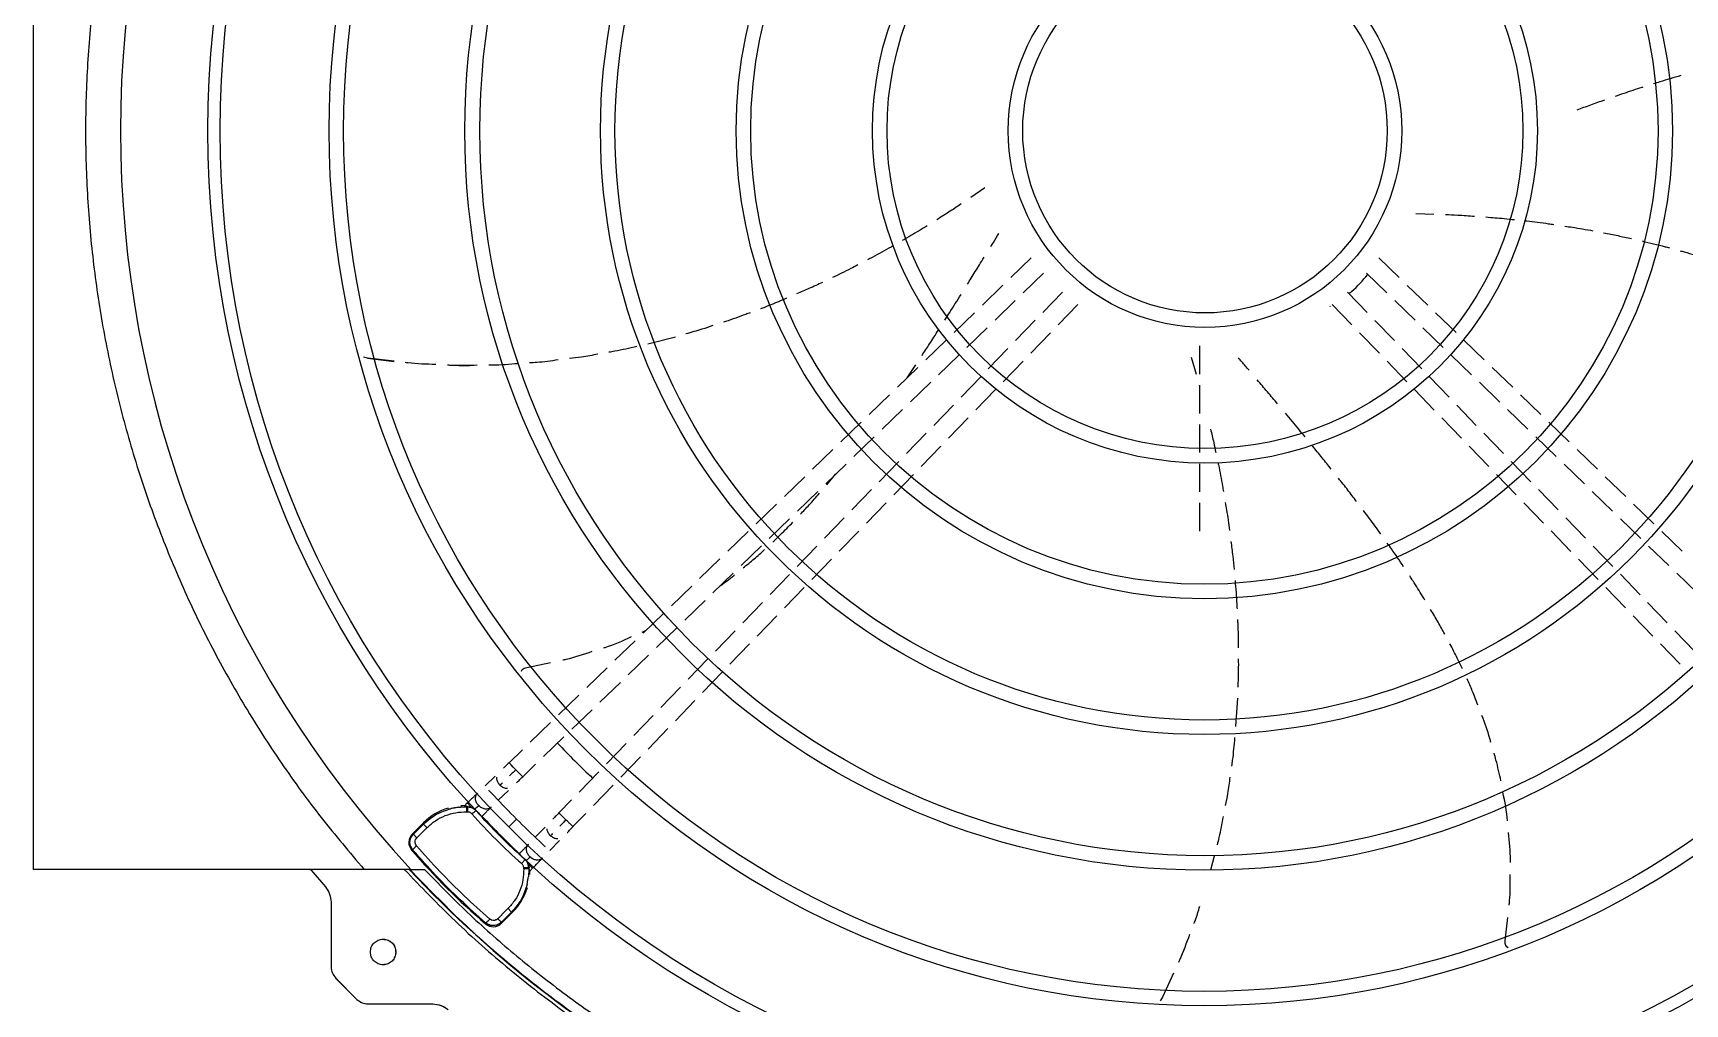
# Model space of a CAD drawing. Extents: x -24 to 296, y -58 to 147.
# Drawn here: x 75.23 to 91.8, y 28.32 to 38.06 of the extents above; entities that cross this region are included whole.
import ezdxf

# ---------------------------------------------------------------- set-up
doc = ezdxf.new("R2010")
doc.units = 0
doc.header["$MEASUREMENT"] = 0
doc.layers.get('0').update_dxf_attribs({"linetype": 'CONTINUOUS'})

msp = doc.modelspace()

# ---------------------------------------------------------------- linework, layer by layer
at = {"color": 7, "linetype": 'Continuous', "lineweight": 25}
for p, q in [((75.23023, 44.49608), (75.23023, 29.67323)), ((75.23192, 44.49608), (75.23192, 29.67323)), ((84.7809, 36.51174), (84.63929, 36.41423)), ((89.10369, 36.25295), (89.10389, 36.25295)), ((89.10389, 36.25295), (89.28479, 36.24817)), ((84.92023, 36.05404), (84.92081, 36.05404)), ((85.24568, 35.80955), (85.04027, 35.61093)), ((88.93779, 35.61052), (88.73227, 35.80923)), ((85.16561, 35.4583), (85.36912, 35.65508)), ((88.60877, 35.65483), (88.81263, 35.45772)), ((84.95999, 35.53331), (84.75515, 35.33525)), ((89.22311, 35.33464), (89.01811, 35.53286)), ((84.88201, 35.18409), (85.08551, 35.38086)), ((85.55972, 35.46544), (85.36213, 35.26109)), ((85.51495, 35.13594), (85.71359, 35.34139)), ((88.24816, 35.31819), (88.24326, 35.3254)), ((88.26425, 35.34117), (88.46282, 35.1358)), ((88.61547, 35.26112), (88.41819, 35.46516)), ((88.8926, 35.38039), (89.09628, 35.18345)), ((84.67503, 35.25778), (84.47101, 35.06052)), ((85.28581, 35.18216), (85.08856, 34.97816)), ((88.88926, 34.97796), (88.6921, 35.18187)), ((89.50727, 35.05988), (89.30236, 35.25801)), ((81.67486, 35.01458), (81.39762, 34.94356)), ((84.39074, 34.9829), (84.18688, 34.78578)), ((84.59919, 34.91063), (84.80227, 35.10699)), ((85.23963, 34.8512), (85.43783, 35.05619)), ((88.54011, 35.05587), (88.73822, 34.85097)), ((89.17493, 35.1074), (89.37902, 34.91007)), ((89.791, 34.78554), (89.58718, 34.98262)), ((78.58738, 34.80228), (78.54722, 34.81166)), ((78.58674, 34.80228), (78.54726, 34.81152)), ((84.3159, 34.63672), (84.51934, 34.83342)), ((85.01197, 34.89895), (84.81411, 34.69431)), ((86.84838, 34.81192), (86.89903, 34.64199)), ((86.9338, 34.92531), (86.9338, 34.64096)), ((89.16326, 34.69458), (88.96655, 34.89803)), ((89.45857, 34.83315), (89.6619, 34.63655)), ((78.58674, 34.80228), (78.85284, 34.76965)), ((78.58738, 34.80228), (78.58674, 34.80228)), ((78.85244, 34.771), (78.58738, 34.80228)), ((79.50185, 34.73028), (79.61171, 34.72788)), ((79.6117, 34.72734), (79.61238, 34.72734)), ((84.10694, 34.70849), (83.90305, 34.51135)), ((83.99952, 34.60463), (84.08642, 34.73441)), ((84.96401, 34.56615), (85.16263, 34.77157)), ((88.81597, 34.77056), (89.01342, 34.56636)), ((90.07574, 34.51023), (89.87056, 34.70862)), ((84.03297, 34.36314), (84.23653, 34.55998)), ((84.73812, 34.61573), (84.5407, 34.41154)), ((84.6898, 34.28255), (84.88766, 34.48719)), ((86.93024, 34.53163), (86.9338, 34.51886)), ((86.9338, 34.53151), (86.9338, 34.24742)), ((89.09024, 34.48691), (89.28833, 34.28204)), ((89.4375, 34.41095), (89.23979, 34.61543)), ((89.74112, 34.55995), (89.94542, 34.36241)), ((83.82341, 34.43435), (83.61831, 34.23603)), ((84.46413, 34.33236), (84.26646, 34.12791)), ((89.71077, 34.12833), (89.51448, 34.33134)), ((90.3589, 34.23643), (90.15435, 34.43422)), ((83.53992, 34.16023), (83.33564, 33.96271)), ((83.74929, 34.08885), (83.95367, 34.28647)), ((84.41506, 33.99841), (84.61263, 34.20275)), ((89.36559, 34.20213), (89.56281, 33.99817)), ((90.02439, 34.28605), (90.22886, 34.08835)), ((90.64227, 33.96245), (90.4381, 34.15985)), ((83.46676, 33.81567), (83.67053, 34.0127)), ((84.18984, 34.04867), (83.99344, 33.84555)), ((86.9338, 34.13791), (86.9338, 33.85439)), ((89.98435, 33.84538), (89.78762, 34.04885)), ((90.30775, 34.01207), (90.51157, 33.81499)), ((83.25622, 33.88592), (83.0522, 33.68865)), ((84.14071, 33.71467), (84.33787, 33.91858)), ((89.63932, 33.91904), (89.83676, 33.71483)), ((90.92577, 33.68832), (90.72168, 33.88566)), ((83.18335, 33.54165), (83.38689, 33.73845)), ((83.91641, 33.76588), (83.71908, 33.5618)), ((86.9338, 33.74371), (86.9338, 33.46005)), ((90.25819, 33.56218), (90.06111, 33.766)), ((90.59091, 33.73828), (90.79468, 33.54125)), ((82.97208, 33.61118), (82.76872, 33.41455)), ((83.19349, 33.53105), (83.28568, 33.64058)), ((83.64316, 33.48328), (83.44597, 33.27934)), ((83.86673, 33.43131), (84.06425, 33.6356)), ((89.91351, 33.63546), (90.11095, 33.43126)), ((90.53189, 33.27911), (90.33479, 33.48295)), ((91.20934, 33.41414), (91.00512, 33.6116)), ((82.68896, 33.33743), (82.48462, 33.13986)), ((82.90008, 33.26775), (83.10385, 33.46478)), ((83.5928, 33.14801), (83.79013, 33.35209)), ((86.9338, 33.34961), (86.9338, 33.06577)), ((90.18773, 33.35185), (90.38511, 33.14771)), ((90.87385, 33.4647), (91.07816, 33.26716)), ((91.49264, 33.14022), (91.28861, 33.33749)), ((82.61746, 32.99448), (82.82133, 33.1916)), ((83.36933, 33.20008), (83.17235, 32.99636)), ((90.8055, 32.99613), (90.60858, 33.19979)), ((91.1567, 33.19122), (91.36056, 32.9941)), ((82.40545, 33.0633), (82.20177, 32.86637)), ((83.31865, 32.86448), (83.5153, 33.06786)), ((90.46184, 33.06835), (90.65938, 32.86406)), ((91.77646, 32.86578), (91.57199, 33.06349)), ((82.33444, 32.72082), (82.53825, 32.91789)), ((83.09473, 32.91608), (82.89795, 32.71257)), ((91.07952, 32.71273), (90.88255, 32.91645)), ((91.43982, 32.91747), (91.64348, 32.72054)), ((82.12221, 32.78944), (81.91779, 32.59179)), ((83.04431, 32.58075), (83.24173, 32.78493)), ((90.7359, 32.78491), (90.93319, 32.58088)), ((81.83886, 32.51547), (81.63532, 32.31866)), ((82.05115, 32.44691), (82.25458, 32.6436)), ((82.8211, 32.63309), (82.62438, 32.42963)), ((82.77071, 32.29778), (82.96774, 32.50155)), ((91.0099, 32.50154), (91.20733, 32.29735)), ((91.35397, 32.42889), (91.15617, 32.63346)), ((91.72308, 32.64358), (91.92711, 32.4463)), ((81.76814, 32.17326), (81.97214, 32.37051)), ((82.54825, 32.3509), (82.35091, 32.1468)), ((91.62665, 32.14688), (91.42983, 32.35043)), ((81.55607, 32.24203), (81.35179, 32.04451)), ((82.49619, 32.01386), (82.69306, 32.21747)), ((91.28468, 32.21736), (91.48131, 32.014)), ((81.34326, 32.05383), (81.38229, 32.074)), ((81.48469, 31.89919), (81.68844, 32.0962)), ((82.27373, 32.06698), (82.07734, 31.86387)), ((91.90082, 31.86332), (91.70324, 32.06766)), ((81.27218, 31.96754), (81.06881, 31.7709)), ((81.20198, 31.62584), (81.40573, 31.82284)), ((82.22285, 31.73117), (82.42001, 31.93508)), ((91.55817, 31.9345), (91.75502, 31.73092)), ((80.18292, 31.7001), (80.18345, 31.7001)), ((80.18345, 31.7001), (80.4231, 31.74978)), ((80.98947, 31.69418), (80.78556, 31.49702)), ((82.00095, 31.78487), (81.80381, 31.58098)), ((80.91828, 31.35153), (81.12278, 31.54926)), ((81.72698, 31.50152), (81.53, 31.29779)), ((81.94802, 31.44693), (82.14591, 31.65159)), ((80.7061, 31.42019), (80.50161, 31.22247)), ((81.67506, 31.16462), (81.87173, 31.36803)), ((87.31446, 31.39058), (87.29632, 31.10514)), ((80.63601, 31.0786), (80.83935, 31.27521)), ((81.4533, 31.21847), (81.25654, 31.01497)), ((80.42317, 31.14662), (80.21835, 30.94858)), ((80.35307, 30.80502), (80.5563, 31.00152)), ((81.40038, 30.88054), (81.59841, 31.08535)), ((80.13992, 30.87275), (80.00631, 30.74356)), ((81.17981, 30.93562), (80.98233, 30.73138)), ((80.14315, 30.60204), (80.27293, 30.72753)), ((81.12721, 30.59802), (81.32376, 30.8013)), ((79.86685, 30.60902), (79.7655, 30.51143)), ((80.90617, 30.65261), (80.70826, 30.44793)), ((80.85359, 30.31504), (81.05047, 30.51865)), ((79.58679, 30.33909), (79.55501, 30.30837)), ((79.89835, 30.36608), (80.00078, 30.46471)), ((80.63255, 30.36962), (80.50622, 30.23897)), ((79.503, 30.29695), (79.58328, 30.29984)), ((79.58169, 30.24965), (79.59113, 30.24934)), ((79.58328, 30.29984), (79.58333, 30.30568)), ((79.59257, 30.29954), (79.58328, 30.29984)), ((79.58333, 30.30568), (79.59258, 30.30499)), ((79.59258, 30.30499), (79.59257, 30.29954)), ((79.59257, 30.29954), (79.6377, 30.28896)), ((79.59258, 30.30499), (79.62694, 30.29768)), ((79.67681, 30.26418), (79.66389, 30.27652)), ((79.67679, 30.26011), (79.67681, 30.26418)), ((80.64769, 30.10209), (80.77601, 30.2348)), ((79.03506, 30.02744), (79.14665, 30.13903)), ((79.04669, 30.02701), (79.03506, 30.02744)), ((79.14695, 30.12719), (79.04669, 30.02701)), ((79.08123, 29.99015), (79.16293, 30.07176)), ((79.14665, 30.13903), (79.14694, 30.12719)), ((79.16293, 30.07176), (79.18301, 30.09185)), ((80.36872, 30.0971), (80.26949, 29.99492)), ((79.02894, 29.86711), (79.04093, 29.86658)), ((80.41485, 29.86204), (80.51394, 29.96408)), ((75.23192, 29.67323), (75.23023, 29.67323)), ((78.55152, 29.67323), (75.23192, 29.67323)), ((79.02221, 29.67323), (78.55152, 29.67323)), ((79.02221, 29.67323), (79.15686, 29.67323)), ((80.15311, 29.67821), (80.15282, 29.68765)), ((80.16735, 29.77363), (80.16347, 29.77344)), ((80.1797, 29.76071), (80.16735, 29.77363)), ((80.19232, 29.73433), (80.20289, 29.68921)), ((80.20319, 29.67994), (80.20031, 29.59964)), ((80.20084, 29.72378), (80.20811, 29.68947)), ((80.20811, 29.68947), (80.20289, 29.68921)), ((80.20289, 29.68921), (80.20319, 29.67994)), ((80.20878, 29.68023), (80.20319, 29.67994)), ((80.20878, 29.68023), (80.20811, 29.68947)), ((80.21137, 29.65209), (80.24201, 29.68378)), ((87.08072, 29.80652), (87.04402, 29.66424)), ((78.02051, 29.6661), (78.16309, 29.49715)), ((78.02129, 29.6661), (78.02051, 29.6661)), ((78.02129, 29.6661), (78.16387, 29.49715)), ((78.16309, 29.49715), (78.16387, 29.49715)), ((78.22024, 29.34311), (78.22024, 28.6935)), ((78.22024, 29.34311), (78.22102, 29.34311)), ((78.22102, 29.34311), (78.22102, 28.6935)), ((79.97524, 29.25944), (79.89363, 29.17775)), ((80.04186, 29.24381), (79.93027, 29.13222)), ((80.03054, 29.24359), (79.93037, 29.14334)), ((79.99533, 29.27953), (79.97524, 29.25944)), ((80.04186, 29.24381), (80.03054, 29.24359)), ((90.00056, 28.95708), (90.02623, 29.18943)), ((79.76994, 29.1261), (79.76994, 29.13757)), ((79.93027, 29.13222), (79.93037, 29.14334)), ((90.00003, 28.95708), (90.00056, 28.95708)), ((78.22102, 28.6935), (78.22024, 28.6935)), ((78.26713, 28.58216), (78.26635, 28.58216)), ((78.26635, 28.58216), (78.4797, 28.36882)), ((78.26713, 28.58216), (78.48048, 28.36882)), ((86.67228, 28.63055), (86.56187, 28.39107)), ((78.48048, 28.36882), (78.4797, 28.36882)), ((86.56187, 28.39107), (86.53904, 28.35336)), ((78.59181, 28.3227), (79.24143, 28.3227))]:
    msp.add_line(p, q, dxfattribs=at)
at = {"color": 8, "linetype": 'Continuous', "lineweight": 25}
for p, q in [((79.04093, 29.86658), (79.02306, 29.89813)), ((79.80042, 29.12013), (79.76994, 29.13757))]:
    msp.add_line(p, q, dxfattribs=at)
at = {"color": 8, "linetype": 'Continuous', "lineweight": 25, "flags": 128}
for points in [[(80.07495, 30.6728), (80.04875, 30.69988), (80.02651, 30.72283), (80.0116, 30.73817), (80.00631, 30.74356), (80.00631, 30.74356)], [(80.14315, 30.60204), (80.14315, 30.60204), (80.13802, 30.60743), (80.12326, 30.62277), (80.10111, 30.64572), (80.07495, 30.6728)]]:
    msp.add_lwpolyline(points, dxfattribs=at)
for centre, radius in [((86.98215, 37.08527), 9.99706), ((86.98215, 37.08465), 9.87436), ((86.98215, 37.08527), 8.78089), ((86.98215, 37.08465), 8.63615), ((86.98215, 37.08465), 7.41998), ((86.98834, 37.08475), 7.27453), ((86.98215, 37.08465), 6.05846), ((86.98215, 37.08465), 5.9131), ((86.98215, 37.08465), 4.69694), ((86.98215, 37.08465), 4.55158), ((86.98834, 37.08465), 3.33542), ((86.98834, 37.08475), 3.18997), ((86.98834, 37.08465), 1.9739), ((86.98834, 37.08475), 1.82845)]:
    msp.add_circle(centre, radius)
at = {"color": 7, "linetype": 'Continuous', "lineweight": 25}
for centre, radius, start, end in [((86.98726, 37.08465), 10.89215, 277.952419, 82.047581), ((86.98752, 37.08465), 10.88004, 137.062968, 222.937036), ((86.98077, 37.08335), 8.93517, 223.436613, 226.62464), ((86.98744, 37.08369), 9.76635, 223.11767, 225.000016), ((84.24512, 34.34227), 6.1186, 222.506594, 227.494873), ((86.98705, 37.08322), 9.76574, 224.999711, 226.882175), ((84.24528, 34.34244), 6.87305, 220.627733, 229.372173), ((86.98729, 37.08461), 10.8921, 222.877714, 262.047685)]:
    msp.add_arc(centre, radius, start, end, dxfattribs=at)
at = {"color": 8, "linetype": 'Continuous', "lineweight": 25}
for centre, radius, start, end in [((73.04846, 22.43123), 10.79717, 45.790223, 46.313352), ((75.72552, 25.07619), 6.45202, 45.572072, 46.081779)]:
    msp.add_arc(centre, radius, start, end, dxfattribs=at)
at = {"color": 7, "linetype": 'Continuous', "lineweight": 25}
for centre, major_axis, ratio, start_param, end_param in [((79.56396, 29.72066), (0.01095, 0.5912), 0.99873353, 0.30576453, 0.80328617), ((79.56396, 29.72066), (0.01095, 0.5912), 0.99873353, 0.02743731, 0.08783241), ((79.11872, 29.94396), (0.11816, -0.00449), 0.99887068, 2.39471439, 3.88810276), ((79.6235, 29.66112), (0.5912, 0.01098), 0.99873841, 6.20038528, 6.255253), ((79.6235, 29.66112), (0.5912, 0.01098), 0.99873841, 5.4798419, 5.9722231), ((79.8468, 29.21588), (-0.00447, 0.11816), 0.99886587, 2.39523002, 3.88862108)]:
    msp.add_ellipse(centre, major_axis=major_axis, ratio=ratio, start_param=start_param, end_param=end_param, dxfattribs=at)
for points, knots in [([(79.15686, 29.67323), (79.29939, 29.5275), (79.58654, 29.23391), (80.05139, 28.82273), (80.54397, 28.4322), (81.06524, 28.06741), (81.61326, 27.73023), (82.18599, 27.42362), (82.78079, 27.1501), (83.39428, 26.91205), (84.02345, 26.71121), (84.66497, 26.549), (85.31523, 26.42645), (85.97052, 26.34414), (86.62723, 26.30218), (87.28192, 26.30026), (87.93048, 26.33765), (88.56948, 26.41313), (89.19576, 26.52507), (89.80709, 26.67179), (90.401, 26.85127), (90.97829, 27.06239), (91.54269, 27.30589), (92.0974, 27.58379), (92.64225, 27.89745), (93.17406, 28.24666), (93.69004, 28.63109), (94.18678, 29.04975), (94.66094, 29.50117), (95.10905, 29.98307), (95.5284, 30.4933), (95.91643, 31.0293), (96.27085, 31.58809), (96.58974, 32.16644), (96.87168, 32.76104), (97.11566, 33.36857), (97.32085, 33.98495), (97.48712, 34.60654), (97.61481, 35.2298), (97.70466, 35.85204), (97.75763, 36.47021), (97.77506, 37.08465), (97.75763, 37.69909), (97.70466, 38.31725), (97.61481, 38.93949), (97.48713, 39.56275), (97.32085, 40.18435), (97.11566, 40.80073), (96.87168, 41.40825), (96.58975, 42.00285), (96.27085, 42.58121), (95.91643, 43.14), (95.5284, 43.67599), (95.10906, 44.18622), (94.66095, 44.66812), (94.18679, 45.11955), (93.69005, 45.53821), (93.17407, 45.92265), (92.64226, 46.27184), (92.09742, 46.58551), (91.5427, 46.86342), (90.9783, 47.10692), (90.40101, 47.31803), (89.8071, 47.49751), (89.19578, 47.64423), (88.56949, 47.75618), (87.93048, 47.83165), (87.28193, 47.86905), (86.62725, 47.86713), (85.97054, 47.82517), (85.31524, 47.74286), (84.66498, 47.62031), (84.02346, 47.4581), (83.3943, 47.25726), (82.78081, 47.01922), (82.186, 46.74569), (81.61327, 46.43908), (81.06525, 46.1019), (80.54398, 45.73712), (80.0514, 45.34658), (79.58654, 44.93541), (79.29939, 44.64181), (79.15686, 44.49608)], [0, 0, 0, 0, 0.01189592, 0.02396584, 0.03619649, 0.04857359, 0.06108194, 0.07373471, 0.0864717, 0.09927432, 0.11212355, 0.12500004, 0.13787625, 0.15072533, 0.16352795, 0.17626509, 0.18891813, 0.20142621, 0.21380317, 0.22603385, 0.23810393, 0.25000004, 0.2618959, 0.27396585, 0.28619652, 0.29857361, 0.31108196, 0.32373474, 0.33647171, 0.34927432, 0.36212355, 0.37500004, 0.38787624, 0.40072531, 0.41352793, 0.42626506, 0.4389181, 0.45142619, 0.46380314, 0.47603381, 0.48810388, 0.50000001, 0.51189586, 0.52396581, 0.53619649, 0.54857357, 0.56108191, 0.57373469, 0.58647168, 0.59927428, 0.6121235, 0.62499999, 0.63787621, 0.65072529, 0.66352791, 0.67626502, 0.68891805, 0.70142614, 0.71380312, 0.72603376, 0.73810387, 0.74999998, 0.76189582, 0.77396578, 0.78619645, 0.79857355, 0.81108188, 0.82373468, 0.83647168, 0.84927427, 0.86212351, 0.87499998, 0.88787621, 0.90072531, 0.91352792, 0.92626504, 0.93891808, 0.95142617, 0.96380314, 0.97603381, 0.98810396, 1, 1, 1, 1]), ([(88.46584, 26.29726), (88.68027, 26.33043), (89.10912, 26.39676), (89.74341, 26.54477), (90.36823, 26.72766), (90.98088, 26.94829), (91.57929, 27.20492), (92.16129, 27.49689), (92.72481, 27.8231), (93.26783, 28.18239), (93.78842, 28.57348), (94.28472, 28.99497), (94.75496, 29.44536), (95.19745, 29.92303), (95.61061, 30.42629), (95.99297, 30.95332), (96.34316, 31.50226), (96.65994, 32.07114), (96.94216, 32.65793), (97.18883, 33.26052), (97.39906, 33.87678), (97.5721, 34.50449), (97.70733, 35.14143), (97.80427, 35.7853), (97.86258, 36.43381), (97.88203, 37.08465), (97.86257, 37.73549), (97.80427, 38.384), (97.70733, 39.02787), (97.5721, 39.6648), (97.39906, 40.29252), (97.18884, 40.90878), (96.94217, 41.51137), (96.65994, 42.09816), (96.34317, 42.66704), (95.99298, 43.21598), (95.61062, 43.74301), (95.19745, 44.24627), (94.75497, 44.72394), (94.28473, 45.17433), (93.78843, 45.59582), (93.26784, 45.98691), (92.72482, 46.3462), (92.1613, 46.67241), (91.5793, 46.96439), (90.98089, 47.22102), (90.36824, 47.44164), (89.74342, 47.62453), (89.10913, 47.77254), (88.68028, 47.83888), (88.46585, 47.87205)], [0, 0, 0, 0, 0.02083334, 0.04166665, 0.06250003, 0.08333335, 0.10416665, 0.125, 0.1458333, 0.16666668, 0.18749997, 0.20833336, 0.22916668, 0.25000001, 0.27083332, 0.29166664, 0.31250001, 0.33333334, 0.35416664, 0.37499996, 0.39583334, 0.41666666, 0.43749998, 0.4583333, 0.47916665, 0.5, 0.5208333, 0.54166664, 0.5625, 0.58333332, 0.60416664, 0.62499998, 0.64583333, 0.66666665, 0.68749999, 0.70833331, 0.72916664, 0.74999997, 0.77083333, 0.79166666, 0.81249999, 0.83333331, 0.85416669, 0.875, 0.89583335, 0.91666666, 0.9375, 0.95833334, 0.97916668, 1, 1, 1, 1]), ([(88.72105, 26.29725), (88.97391, 26.3433), (89.47963, 26.43539), (90.22346, 26.64089), (90.9518, 26.8945), (91.66022, 27.19985), (92.34541, 27.5541), (93.00391, 27.95585), (93.63245, 28.40299), (94.22791, 28.89335), (94.78732, 29.42445), (95.3079, 29.99367), (95.78706, 30.59817), (96.22242, 31.23494), (96.6118, 31.90082), (96.95327, 32.59249), (97.24513, 33.30652), (97.48594, 34.03934), (97.67449, 34.78731), (97.80983, 35.54672), (97.89132, 36.31377), (97.91852, 37.08466), (97.89131, 37.85556), (97.80983, 38.62261), (97.67448, 39.38201), (97.48593, 40.12999), (97.24513, 40.86281), (96.95326, 41.57683), (96.61179, 42.2685), (96.2224, 42.93438), (95.78705, 43.57116), (95.30789, 44.17565), (94.78731, 44.74487), (94.2279, 45.27598), (93.63244, 45.76632), (93.00389, 46.21347), (92.34539, 46.61522), (91.6602, 46.96947), (90.95178, 47.27481), (90.22344, 47.52842), (89.47961, 47.73393), (88.97389, 47.82601), (88.72103, 47.87206)], [0, 0, 0, 0, 0.02500002, 0.05000002, 0.07500002, 0.10000003, 0.12499999, 0.15000004, 0.17499999, 0.20000003, 0.22500003, 0.25, 0.27500001, 0.30000002, 0.325, 0.35000002, 0.375, 0.4, 0.42500002, 0.45000001, 0.47500003, 0.50000003, 0.52499999, 0.55000001, 0.57500001, 0.6, 0.62500003, 0.65, 0.67500002, 0.70000003, 0.72500002, 0.75000002, 0.77499999, 0.80000001, 0.825, 0.85000003, 0.87500003, 0.89999998, 0.92500001, 0.95, 0.975, 1, 1, 1, 1]), ([(78.55152, 44.49608), (78.40601, 44.32461), (78.11498, 43.98167), (77.71861, 43.4352), (77.35349, 42.86773), (77.02372, 42.27888), (76.72974, 41.67141), (76.47281, 41.04735), (76.25382, 40.40899), (76.07355, 39.75864), (75.93267, 39.09863), (75.83167, 38.43136), (75.77092, 37.75922), (75.75065, 37.08465), (75.77092, 36.41008), (75.83167, 35.73795), (75.93267, 35.07067), (76.07355, 34.41067), (76.25382, 33.76031), (76.47281, 33.12196), (76.72974, 32.4979), (77.02372, 31.89043), (77.35349, 31.30158), (77.71861, 30.73411), (78.11498, 30.18764), (78.40601, 29.8447), (78.55152, 29.67323)], [0, 0, 0, 0, 0.04166667, 0.08333333, 0.125, 0.16666666, 0.20833334, 0.25000002, 0.29166668, 0.33333335, 0.375, 0.41666669, 0.45833337, 0.49999998, 0.54166666, 0.58333334, 0.62500004, 0.66666665, 0.70833332, 0.75000002, 0.7916667, 0.83333334, 0.87500001, 0.91666668, 0.95833336, 1, 1, 1, 1]), ([(91.76323, 37.63713), (91.69243, 37.61676), (91.60039, 37.59029), (91.5091, 37.56142), (91.48805, 37.55476)], [0, 0, 0, 0, 0.76934196, 1, 1, 1, 1]), ([(91.38005, 37.52084), (91.37748, 37.52003), (91.31392, 37.50008), (91.22173, 37.46934), (91.13247, 37.43842), (91.10361, 37.42842)], [0, 0, 0, 0, 0.02765901, 0.6855714, 1, 1, 1, 1]), ([(90.99666, 37.3915), (90.94963, 37.37484), (90.85662, 37.34188), (90.7641, 37.30759), (90.71835, 37.29063)], [0, 0, 0, 0, 0.50556187, 1, 1, 1, 1]), ([(84.54336, 36.35003), (84.507, 36.32571), (84.42779, 36.27273), (84.3427, 36.21934), (84.29667, 36.19046)], [0, 0, 0, 0, 0.4590241, 1, 1, 1, 1]), ([(89.40035, 36.24344), (89.44152, 36.24179), (89.53663, 36.23798), (89.63669, 36.23107), (89.69344, 36.22715)], [0, 0, 0, 0, 0.43287459, 1, 1, 1, 1]), ([(89.80637, 36.21878), (89.86725, 36.21407), (89.96106, 36.20681), (90.05961, 36.196), (90.09422, 36.1922)], [0, 0, 0, 0, 0.64892692, 1, 1, 1, 1]), ([(90.20581, 36.18037), (90.21003, 36.17993), (90.28429, 36.17208), (90.37876, 36.1601), (90.47151, 36.14614), (90.4897, 36.1434)], [0, 0, 0, 0, 0.04619717, 0.81291294, 1, 1, 1, 1]), ([(84.20032, 36.13054), (84.14671, 36.09752), (84.06636, 36.04804), (83.98002, 35.99862), (83.95128, 35.98218)], [0, 0, 0, 0, 0.66716669, 1, 1, 1, 1]), ([(84.83968, 35.92254), (84.84825, 35.93643), (84.87532, 35.98028), (84.90234, 36.0241), (84.92081, 36.05404)], [0, 0, 0, 0, 0.31677713, 1, 1, 1, 1]), ([(90.59966, 36.12702), (90.62464, 36.12338), (90.71629, 36.11003), (90.81173, 36.09278), (90.88116, 36.08024)], [0, 0, 0, 0, 0.27254447, 1, 1, 1, 1]), ([(90.98845, 36.05977), (91.03625, 36.05071), (91.12783, 36.03335), (91.22149, 36.01215), (91.26627, 36.00201)], [0, 0, 0, 0, 0.52187415, 1, 1, 1, 1]), ([(91.37385, 35.97798), (91.45083, 35.95979), (91.54238, 35.93815), (91.63414, 35.91298), (91.64874, 35.90897)], [0, 0, 0, 0, 0.84086718, 1, 1, 1, 1]), ([(83.8552, 35.92675), (83.84987, 35.92367), (83.78373, 35.88547), (83.70002, 35.83941), (83.61824, 35.7969), (83.60323, 35.7891)], [0, 0, 0, 0, 0.06673795, 0.82860265, 1, 1, 1, 1]), ([(84.60592, 35.5453), (84.61801, 35.56467), (84.65818, 35.62903), (84.71372, 35.71868), (84.75717, 35.78899), (84.77273, 35.81416)], [0, 0, 0, 0, 0.21657344, 0.71952385, 1, 1, 1, 1]), ([(91.75549, 35.87991), (91.7693, 35.87617), (91.85231, 35.85367), (91.94356, 35.82696), (92.02021, 35.80198), (92.02835, 35.79933)], [0, 0, 0, 0, 0.15146226, 0.90989289, 1, 1, 1, 1]), ([(83.50536, 35.73805), (83.48164, 35.72558), (83.39975, 35.68251), (83.31246, 35.64035), (83.25046, 35.6104)], [0, 0, 0, 0, 0.28962741, 1, 1, 1, 1]), ([(88.4321, 35.45077), (88.44169, 35.45832), (88.51237, 35.51402), (88.57112, 35.58274), (88.62191, 35.64213)], [0, 0, 0, 0, 0.13564383, 1, 1, 1, 1]), ([(83.15033, 35.56315), (83.10551, 35.54198), (83.02112, 35.50212), (82.93274, 35.46414), (82.89131, 35.44634)], [0, 0, 0, 0, 0.53117169, 1, 1, 1, 1]), ([(82.79132, 35.40294), (82.71736, 35.37199), (82.63047, 35.33562), (82.5413, 35.30198), (82.52803, 35.29697)], [0, 0, 0, 0, 0.85117589, 1, 1, 1, 1]), ([(84.37762, 35.18242), (84.39336, 35.20712), (84.44837, 35.29347), (84.50276, 35.38023), (84.54159, 35.44218)], [0, 0, 0, 0, 0.28603904, 1, 1, 1, 1]), ([(82.42475, 35.2578), (82.41045, 35.25236), (82.32918, 35.22142), (82.24009, 35.18952), (82.16475, 35.16509), (82.15796, 35.16289)], [0, 0, 0, 0, 0.16266608, 0.92447643, 1, 1, 1, 1]), ([(82.05232, 35.12853), (82.01553, 35.11632), (81.92555, 35.08645), (81.83432, 35.06061), (81.7804, 35.04533)], [0, 0, 0, 0, 0.40887519, 1, 1, 1, 1]), ([(84.14982, 34.83022), (84.175, 34.86847), (84.23023, 34.95233), (84.28444, 35.03686), (84.31392, 35.08284)], [0, 0, 0, 0, 0.45598561, 1, 1, 1, 1]), ([(80.89803, 34.84188), (80.8433, 34.83154), (80.74832, 34.8136), (80.65246, 34.80293), (80.61183, 34.79841)], [0, 0, 0, 0, 0.57618242, 1, 1, 1, 1]), ([(81.28845, 34.91919), (81.21443, 34.90193), (81.12158, 34.88027), (81.02777, 34.86436), (81.00873, 34.86113)], [0, 0, 0, 0, 0.79707561, 1, 1, 1, 1]), ([(87.43191, 34.68039), (87.41877, 34.69587), (87.38286, 34.73819), (87.34696, 34.78047), (87.32419, 34.80729)], [0, 0, 0, 0, 0.36580278, 1, 1, 1, 1]), ([(79.27259, 34.73828), (79.17861, 34.74119), (79.07545, 34.74438), (78.97363, 34.75667), (78.96456, 34.75777)], [0, 0, 0, 0, 0.91094237, 1, 1, 1, 1]), ([(79.68718, 34.73066), (79.59581, 34.72797), (79.49639, 34.72505), (79.39763, 34.73101), (79.38964, 34.73149)], [0, 0, 0, 0, 0.91908325, 1, 1, 1, 1]), ([(80.09639, 34.74681), (80.01128, 34.73932), (79.91312, 34.73067), (79.815, 34.73086), (79.80197, 34.73089)], [0, 0, 0, 0, 0.86718784, 1, 1, 1, 1]), ([(80.49991, 34.78473), (80.42862, 34.77443), (80.3322, 34.76049), (80.23523, 34.75523), (80.20996, 34.75386)], [0, 0, 0, 0, 0.73941863, 1, 1, 1, 1]), ([(87.71745, 34.3426), (87.70052, 34.36276), (87.64948, 34.42352), (87.58141, 34.50402), (87.53026, 34.56437), (87.51342, 34.58425)], [0, 0, 0, 0, 0.24980516, 0.75291187, 1, 1, 1, 1]), ([(87.99249, 34.01264), (87.97145, 34.03816), (87.90634, 34.11716), (87.84064, 34.19569), (87.79617, 34.24886)], [0, 0, 0, 0, 0.32305188, 1, 1, 1, 1]), ([(87.04402, 34.09135), (87.05495, 34.04623), (87.07346, 33.96986), (87.09036, 33.88878), (87.09728, 33.8556)], [0, 0, 0, 0, 0.59075464, 1, 1, 1, 1]), ([(88.25561, 33.68869), (88.22509, 33.72688), (88.16279, 33.80485), (88.09956, 33.88205), (88.0673, 33.92144)], [0, 0, 0, 0, 0.48985766, 1, 1, 1, 1]), ([(87.12071, 33.74553), (87.12175, 33.74064), (87.13747, 33.66696), (87.15536, 33.5736), (87.17068, 33.48201), (87.17357, 33.46472)], [0, 0, 0, 0, 0.05447578, 0.82148954, 1, 1, 1, 1]), ([(88.50929, 33.36491), (88.48024, 33.40276), (88.42024, 33.48092), (88.35912, 33.55821), (88.32759, 33.59807)], [0, 0, 0, 0, 0.48416948, 1, 1, 1, 1]), ([(82.92978, 33.23694), (82.95902, 33.26775), (83.02403, 33.33624), (83.08613, 33.40738), (83.12029, 33.44651)], [0, 0, 0, 0, 0.44988429, 1, 1, 1, 1]), ([(87.1922, 33.35428), (87.19657, 33.3289), (87.21218, 33.23822), (87.22526, 33.14275), (87.23468, 33.074)], [0, 0, 0, 0, 0.27992058, 1, 1, 1, 1]), ([(82.65124, 32.95796), (82.67793, 32.98295), (82.74698, 33.04762), (82.81306, 33.11534), (82.8536, 33.15688)], [0, 0, 0, 0, 0.38645719, 1, 1, 1, 1]), ([(88.75172, 33.03929), (88.75117, 33.04006), (88.71357, 33.09295), (88.65579, 33.17112), (88.59774, 33.24787), (88.57825, 33.27364)], [0, 0, 0, 0, 0.00977442, 0.66748489, 1, 1, 1, 1]), ([(82.3556, 32.69839), (82.39246, 32.7282), (82.46595, 32.78764), (82.53586, 32.85127), (82.57071, 32.88299)], [0, 0, 0, 0, 0.50149322, 1, 1, 1, 1]), ([(87.24871, 32.96396), (87.25496, 32.91525), (87.26679, 32.82292), (87.2756, 32.72741), (87.27976, 32.6823)], [0, 0, 0, 0, 0.5276329, 1, 1, 1, 1]), ([(88.98133, 32.71002), (88.94086, 32.76989), (88.88705, 32.84952), (88.83118, 32.92769), (88.81732, 32.94708)], [0, 0, 0, 0, 0.75189874, 1, 1, 1, 1]), ([(82.12677, 32.52003), (82.17226, 32.55245), (82.22073, 32.58699), (82.26657, 32.62493), (82.2694, 32.62727)], [0, 0, 0, 0, 0.93838513, 1, 1, 1, 1]), ([(87.29024, 32.5725), (87.29679, 32.49316), (87.30457, 32.39903), (87.30902, 32.3036), (87.30972, 32.28862)], [0, 0, 0, 0, 0.8430023, 1, 1, 1, 1]), ([(89.19581, 32.37537), (89.16468, 32.42616), (89.11484, 32.50748), (89.06223, 32.58701), (89.04249, 32.61687)], [0, 0, 0, 0, 0.62458899, 1, 1, 1, 1]), ([(87.31503, 32.17915), (87.31577, 32.16438), (87.32006, 32.07802), (87.32287, 31.9834), (87.32282, 31.90365), (87.32281, 31.89597)], [0, 0, 0, 0, 0.15715941, 0.91876163, 1, 1, 1, 1]), ([(89.39347, 32.03341), (89.37141, 32.0741), (89.3262, 32.15751), (89.27755, 32.23896), (89.25263, 32.28068)], [0, 0, 0, 0, 0.48783985, 1, 1, 1, 1]), ([(80.957, 31.89685), (80.96104, 31.89806), (81.05655, 31.92683), (81.14775, 31.96869), (81.2351, 32.00879)], [0, 0, 0, 0, 0.04234426, 1, 1, 1, 1]), ([(80.54539, 31.77513), (80.55623, 31.77732), (80.65684, 31.79767), (80.75441, 31.83156), (80.84147, 31.86181)], [0, 0, 0, 0, 0.10772802, 1, 1, 1, 1]), ([(89.57137, 31.68357), (89.5545, 31.7196), (89.51443, 31.80517), (89.47055, 31.88885), (89.44515, 31.9373)], [0, 0, 0, 0, 0.42108076, 1, 1, 1, 1]), ([(80.13026, 31.66323), (80.13256, 31.66796), (80.13843, 31.68007), (80.15748, 31.69396), (80.17412, 31.69798), (80.18292, 31.7001)], [0, 0, 0, 0, 0.23203407, 0.59403736, 1, 1, 1, 1]), ([(80.13057, 31.66285), (80.13293, 31.66773), (80.13887, 31.67998), (80.15803, 31.69397), (80.17466, 31.69798), (80.18345, 31.7001)], [0, 0, 0, 0, 0.23772016, 0.59707421, 1, 1, 1, 1]), ([(87.32284, 31.78476), (87.32308, 31.74657), (87.32368, 31.65191), (87.32006, 31.55731), (87.3179, 31.50086)], [0, 0, 0, 0, 0.40333981, 1, 1, 1, 1]), ([(89.72702, 31.31999), (89.7087, 31.36793), (89.67472, 31.45679), (89.63563, 31.54353), (89.61762, 31.58347)], [0, 0, 0, 0, 0.53950514, 1, 1, 1, 1]), ([(89.85753, 30.9462), (89.85359, 30.95998), (89.82754, 31.05131), (89.79717, 31.14223), (89.76729, 31.21789), (89.76707, 31.21845)], [0, 0, 0, 0, 0.14993325, 0.99363261, 1, 1, 1, 1]), ([(87.2858, 30.99488), (87.27934, 30.91933), (87.27116, 30.82366), (87.25718, 30.72885), (87.25424, 30.70891)], [0, 0, 0, 0, 0.78959581, 1, 1, 1, 1]), ([(89.95778, 30.56025), (89.94251, 30.63052), (89.92216, 30.7242), (89.89506, 30.81627), (89.88829, 30.83928)], [0, 0, 0, 0, 0.75002041, 1, 1, 1, 1]), ([(80.00631, 30.74356), (79.99628, 30.73386), (79.977, 30.71522), (79.95929, 30.69812), (79.95079, 30.68992)], [0, 0, 0, 0, 0.52082038, 1, 1, 1, 1]), ([(80.07495, 30.6728), (80.06281, 30.66106), (80.04113, 30.64011), (80.02035, 30.62004), (80.01121, 30.6112)], [0, 0, 0, 0, 0.56005027, 1, 1, 1, 1]), ([(80.08164, 30.54262), (80.08284, 30.54378), (80.0923, 30.55291), (80.11334, 30.57323), (80.13321, 30.59244), (80.14315, 30.60204)], [0, 0, 0, 0, 0.06782543, 0.53375694, 1, 1, 1, 1]), ([(87.23849, 30.59884), (87.23146, 30.54408), (87.21916, 30.44834), (87.19969, 30.35401), (87.19135, 30.31364)], [0, 0, 0, 0, 0.57203343, 1, 1, 1, 1]), ([(79.69002, 30.43875), (79.68354, 30.43251), (79.6706, 30.42004), (79.64508, 30.39541), (79.61677, 30.36808), (79.59676, 30.34873), (79.58674, 30.33905)], [0, 0, 0, 0, 0.25012582, 0.50004049, 0.74993816, 1, 1, 1, 1]), ([(79.83003, 30.43658), (79.82417, 30.44327), (79.81394, 30.45495), (79.80556, 30.46498), (79.80198, 30.46926)], [0, 0, 0, 0, 0.57248786, 1, 1, 1, 1]), ([(79.85848, 30.4084), (79.85473, 30.41207), (79.84603, 30.42056), (79.83583, 30.43078), (79.83003, 30.43658)], [0, 0, 0, 0, 0.43217551, 1, 1, 1, 1]), ([(90.02448, 30.15866), (90.02447, 30.15873), (90.01753, 30.25571), (89.99732, 30.35147), (89.97713, 30.44716)], [0, 0, 0, 0, 0.00072988, 1, 1, 1, 1]), ([(79.14694, 30.12719), (79.18895, 30.16358), (79.27103, 30.2347), (79.3745, 30.26747), (79.42502, 30.28347)], [0, 0, 0, 0, 0.51171491, 1, 1, 1, 1]), ([(79.18301, 30.09185), (79.21052, 30.11633), (79.26554, 30.16529), (79.36478, 30.21514), (79.47125, 30.24671), (79.54488, 30.24867), (79.58169, 30.24965)], [0, 0, 0, 0, 0.25000105, 0.50000121, 0.74999986, 1, 1, 1, 1]), ([(79.39987, 30.27899), (79.40067, 30.27893), (79.40228, 30.27881), (79.41145, 30.28062), (79.42047, 30.28252), (79.42502, 30.28347)], [0, 0, 0, 0, 0.33193425, 0.66326494, 1, 1, 1, 1]), ([(79.503, 30.29695), (79.49674, 30.29587), (79.48411, 30.29368), (79.4693, 30.29073), (79.46101, 30.28935), (79.45747, 30.28876), (79.45086, 30.2877), (79.43897, 30.28596), (79.43044, 30.28443), (79.42502, 30.28347)], [0, 0, 0, 0, 0.25660518, 0.51806655, 0.5332425, 0.55988111, 0.64746674, 0.77621648, 1, 1, 1, 1]), ([(79.503, 30.29695), (79.50814, 30.29764), (79.51763, 30.29892), (79.52701, 30.30032), (79.52786, 30.30094), (79.5283, 30.30126)], [0, 0, 0, 0, 0.36680927, 0.676056, 1, 1, 1, 1]), ([(79.58333, 30.30568), (79.57526, 30.30629), (79.56377, 30.30715), (79.55698, 30.3081), (79.55509, 30.30865), (79.55586, 30.30897), (79.55602, 30.30904)], [0, 0, 0, 0, 0.51293538, 0.72977065, 0.94135023, 1, 1, 1, 1]), ([(79.58169, 30.24965), (79.58191, 30.25623), (79.58234, 30.26939), (79.58285, 30.28541), (79.5832, 30.2968), (79.58325, 30.29883), (79.58328, 30.29984)], [0, 0, 0, 0, 0.25000075, 0.49999682, 0.75000266, 1, 1, 1, 1]), ([(79.59113, 30.24934), (79.59133, 30.25592), (79.59174, 30.26908), (79.59221, 30.2851), (79.59253, 30.2965), (79.59256, 30.29853), (79.59257, 30.29954)], [0, 0, 0, 0, 0.24999942, 0.499994, 0.74999548, 1, 1, 1, 1]), ([(79.63391, 30.22927), (79.63106, 30.23212), (79.62534, 30.23786), (79.6147, 30.24395), (79.60322, 30.24824), (79.59514, 30.24898), (79.59113, 30.24934)], [0, 0, 0, 0, 0.24877774, 0.50057364, 0.7521473, 1, 1, 1, 1]), ([(79.66389, 30.27652), (79.65837, 30.28069), (79.64659, 30.28958), (79.63375, 30.29487), (79.62694, 30.29768)], [0, 0, 0, 0, 0.46911619, 1, 1, 1, 1]), ([(79.67679, 30.26011), (79.67568, 30.25999), (79.67339, 30.25974), (79.66326, 30.25306), (79.64952, 30.24257), (79.639, 30.23361), (79.63391, 30.22927)], [0, 0, 0, 0, 0.24184858, 0.49997479, 0.75811382, 1, 1, 1, 1]), ([(79.63391, 30.22927), (79.71331, 30.14237), (79.87211, 29.96857), (80.04587, 29.80981), (80.13275, 29.73043)], [0, 0, 0, 0, 0.50000087, 1, 1, 1, 1]), ([(79.70122, 30.31255), (79.69544, 30.30697), (79.68507, 30.29699), (79.67038, 30.28279), (79.66389, 30.27652)], [0, 0, 0, 0, 0.55831737, 1, 1, 1, 1]), ([(80.16347, 29.77344), (80.07875, 29.85092), (79.90931, 30.00589), (79.7543, 30.17537), (79.67679, 30.26011)], [0, 0, 0, 0, 0.49999938, 1, 1, 1, 1]), ([(79.67681, 30.26418), (79.68217, 30.25828), (79.69295, 30.24645), (79.70727, 30.23128), (79.71937, 30.21886), (79.72768, 30.2108), (79.73233, 30.20673), (79.73253, 30.20712), (79.73262, 30.20727)], [0, 0, 0, 0, 0.18087626, 0.36307985, 0.54051449, 0.72811583, 0.89029815, 1, 1, 1, 1]), ([(79.73148, 30.20517), (79.74076, 30.21414), (79.75931, 30.23207), (79.78524, 30.25711), (79.80859, 30.27964), (79.82056, 30.29117), (79.82654, 30.29694)], [0, 0, 0, 0, 0.25013792, 0.50015327, 0.74999353, 1, 1, 1, 1]), ([(80.00365, 30.09989), (80.00397, 30.1002), (80.00471, 30.10091), (80.01061, 30.10677), (80.01966, 30.11579), (80.03069, 30.12681), (80.04353, 30.13964), (80.05622, 30.15235), (80.06691, 30.16305), (80.07536, 30.17153), (80.0807, 30.1769), (80.08132, 30.17755), (80.0816, 30.17784)], [0, 0, 0, 0, 0.09142796, 0.20730221, 0.29898218, 0.40002168, 0.50631239, 0.6122537, 0.71235431, 0.80274967, 0.91261822, 1, 1, 1, 1]), ([(80.50622, 30.23897), (80.49662, 30.22905), (80.47744, 30.20921), (80.4567, 30.18778), (80.44717, 30.17795), (80.44558, 30.17631)], [0, 0, 0, 0, 0.45479462, 0.90914447, 1, 1, 1, 1]), ([(80.57719, 30.17055), (80.56546, 30.15841), (80.5445, 30.13674), (80.52441, 30.11598), (80.51557, 30.10685)], [0, 0, 0, 0, 0.5600547, 1, 1, 1, 1]), ([(87.16967, 30.20258), (87.15751, 30.13209), (87.14097, 30.03629), (87.11603, 29.94264), (87.10944, 29.9179)], [0, 0, 0, 0, 0.73577068, 1, 1, 1, 1]), ([(79.02306, 29.89813), (79.02131, 29.90099), (79.01231, 29.91575), (79.0106, 29.94917), (79.01873, 29.99237), (79.03739, 30.01549), (79.04669, 30.02701)], [0, 0, 0, 0, 0.07173689, 0.37086205, 0.68626492, 1, 1, 1, 1]), ([(79.04669, 30.02701), (79.04722, 30.02621), (79.04827, 30.02461), (79.056, 30.01616), (79.06719, 30.00442), (79.07655, 29.99491), (79.08123, 29.99015)], [0, 0, 0, 0, 0.24999821, 0.49999027, 0.74999325, 1, 1, 1, 1]), ([(79.14695, 30.12718), (79.14766, 30.12656), (79.14907, 30.12532), (79.15727, 30.11734), (79.16882, 30.10597), (79.17828, 30.09656), (79.18301, 30.09185)], [0, 0, 0, 0, 0.24999527, 0.49999701, 0.75000345, 1, 1, 1, 1]), ([(80.59066, 30.04315), (80.59103, 30.04354), (80.59942, 30.0522), (80.61895, 30.07237), (80.63814, 30.09221), (80.64773, 30.10214)], [0, 0, 0, 0, 0.02260027, 0.51113865, 1, 1, 1, 1]), ([(90.05243, 29.74209), (90.05262, 29.75006), (90.05497, 29.84986), (90.04351, 29.94963), (90.03296, 30.04144)], [0, 0, 0, 0, 0.07987082, 1, 1, 1, 1]), ([(79.04093, 29.86658), (79.0411, 29.8679), (79.04145, 29.87065), (79.04968, 29.88094), (79.06254, 29.89433), (79.0733, 29.90406), (79.0785, 29.90875)], [0, 0, 0, 0, 0.2412465, 0.5000541, 0.75883227, 1, 1, 1, 1]), ([(79.76994, 29.13757), (79.68469, 29.21368), (79.51404, 29.36606), (79.2695, 29.6106), (79.11708, 29.7813), (79.04093, 29.86658)], [0, 0, 0, 0, 0.33313478, 0.66686602, 1, 1, 1, 1]), ([(79.0785, 29.90875), (79.07423, 29.91492), (79.06573, 29.92723), (79.06235, 29.95005), (79.06722, 29.97124), (79.07536, 29.9841), (79.08056, 29.98945), (79.08123, 29.99015)], [0, 0, 0, 0, 0.25091724, 0.5005218, 0.74979909, 0.96750876, 1, 1, 1, 1]), ([(79.81224, 29.175), (79.72661, 29.25137), (79.55474, 29.40464), (79.30859, 29.65081), (79.15507, 29.8229), (79.0785, 29.90875)], [0, 0, 0, 0, 0.33231681, 0.66694549, 1, 1, 1, 1]), ([(80.20036, 29.92373), (80.19455, 29.91774), (80.18292, 29.90576), (80.16026, 29.88238), (80.13512, 29.85641), (80.11714, 29.83782), (80.10815, 29.82853)], [0, 0, 0, 0, 0.25011658, 0.4999956, 0.74997875, 1, 1, 1, 1]), ([(80.34036, 29.92624), (80.33455, 29.93205), (80.32433, 29.94226), (80.31583, 29.95097), (80.31216, 29.95472)], [0, 0, 0, 0, 0.56905431, 1, 1, 1, 1]), ([(80.37302, 29.89822), (80.36872, 29.90181), (80.35871, 29.91017), (80.34703, 29.92041), (80.34036, 29.92624)], [0, 0, 0, 0, 0.42974965, 1, 1, 1, 1]), ([(78.02051, 29.6661), (78.01952, 29.66715), (78.01754, 29.66926), (78.01378, 29.67149), (78.00968, 29.67296), (78.00679, 29.67314), (78.00535, 29.67323)], [0, 0, 0, 0, 0.24998025, 0.49998427, 0.74999678, 1, 1, 1, 1]), ([(78.00613, 29.67323), (78.00757, 29.67314), (78.01046, 29.67296), (78.01456, 29.67149), (78.01832, 29.66926), (78.0203, 29.66715), (78.02129, 29.6661)], [0, 0, 0, 0, 0.25000322, 0.50001573, 0.75001975, 1, 1, 1, 1]), ([(78.95428, 29.67323), (79.12214, 29.49826), (79.45786, 29.14832), (80.00429, 28.66735), (80.57908, 28.2213), (81.18291, 27.81514), (81.81224, 27.44984), (82.46453, 27.12733), (83.13678, 26.84865), (83.82621, 26.61623), (84.52907, 26.42674), (85.00627, 26.34041), (85.24486, 26.29725)], [0, 0, 0, 0, 0.10000002, 0.20000004, 0.29999995, 0.40000005, 0.50000004, 0.60000016, 0.69999999, 0.80000004, 0.90000013, 1, 1, 1, 1]), ([(79.01083, 29.67323), (79.18389, 29.49422), (79.53001, 29.1362), (80.09431, 28.64588), (80.68833, 28.19274), (81.3127, 27.7821), (81.96356, 27.415), (82.6381, 27.0935), (83.33305, 26.8187), (84.04532, 26.59316), (84.77092, 26.41332), (85.26285, 26.33594), (85.50881, 26.29725)], [0, 0, 0, 0, 0.09999997, 0.19999998, 0.29999997, 0.39999998, 0.49999991, 0.59999995, 0.69999992, 0.80000001, 0.90000005, 1, 1, 1, 1]), ([(80.15311, 29.67821), (80.15214, 29.6414), (80.15018, 29.56777), (80.11861, 29.4613), (80.06877, 29.36207), (80.01981, 29.30704), (79.99533, 29.27953)], [0, 0, 0, 0, 0.2499975, 0.49999556, 0.74999662, 1, 1, 1, 1]), ([(80.11024, 29.82967), (80.11009, 29.82957), (80.10972, 29.82934), (80.11376, 29.82474), (80.12175, 29.81648), (80.13413, 29.8044), (80.14962, 29.78978), (80.16146, 29.779), (80.16735, 29.77363)], [0, 0, 0, 0, 0.11177582, 0.27357511, 0.45080048, 0.63777936, 0.8195625, 1, 1, 1, 1]), ([(80.13275, 29.73043), (80.13709, 29.73552), (80.14604, 29.74604), (80.15651, 29.75981), (80.16314, 29.76998), (80.16336, 29.77231), (80.16347, 29.77344)], [0, 0, 0, 0, 0.24188032, 0.50002498, 0.75815476, 1, 1, 1, 1]), ([(80.15282, 29.68765), (80.15245, 29.69166), (80.15172, 29.69974), (80.14743, 29.71123), (80.14134, 29.72186), (80.1356, 29.72758), (80.13275, 29.73043)], [0, 0, 0, 0, 0.24779498, 0.49943096, 0.75118998, 1, 1, 1, 1]), ([(80.20289, 29.68921), (80.20189, 29.68918), (80.1999, 29.68912), (80.18854, 29.68877), (80.17254, 29.68827), (80.15939, 29.68786), (80.15282, 29.68765)], [0, 0, 0, 0, 0.24999594, 0.49999599, 0.75000089, 1, 1, 1, 1]), ([(80.20319, 29.67994), (80.20219, 29.67989), (80.2002, 29.67981), (80.18884, 29.67941), (80.17284, 29.67887), (80.15969, 29.67843), (80.15311, 29.67821)], [0, 0, 0, 0, 0.2500081, 0.5000047, 0.75000598, 1, 1, 1, 1]), ([(80.2158, 29.79797), (80.2102, 29.7922), (80.20018, 29.78187), (80.18598, 29.76719), (80.1797, 29.76071)], [0, 0, 0, 0, 0.55832877, 1, 1, 1, 1]), ([(80.20084, 29.72378), (80.19804, 29.73059), (80.19276, 29.74341), (80.18387, 29.75519), (80.1797, 29.76071)], [0, 0, 0, 0, 0.53088575, 1, 1, 1, 1]), ([(80.21199, 29.65303), (80.21192, 29.65287), (80.21162, 29.65212), (80.2111, 29.65398), (80.2102, 29.66072), (80.20937, 29.67218), (80.20878, 29.68023)], [0, 0, 0, 0, 0.05435949, 0.26672812, 0.48469879, 1, 1, 1, 1]), ([(80.24201, 29.68378), (80.25167, 29.69377), (80.27099, 29.71374), (80.29828, 29.74193), (80.32287, 29.76732), (80.33534, 29.78016), (80.34157, 29.78658)], [0, 0, 0, 0, 0.25017771, 0.50011676, 0.74999395, 1, 1, 1, 1]), ([(80.18683, 29.52166), (80.17082, 29.47114), (80.13805, 29.36767), (80.06693, 29.28559), (80.03054, 29.24359)], [0, 0, 0, 0, 0.48829389, 1, 1, 1, 1]), ([(80.18683, 29.52166), (80.18576, 29.51667), (80.18363, 29.50667), (80.18202, 29.49837), (80.18218, 29.49712), (80.18225, 29.49661)], [0, 0, 0, 0, 0.37191077, 0.74510217, 1, 1, 1, 1]), ([(80.18682, 29.52167), (80.18779, 29.52709), (80.1898, 29.53837), (80.19174, 29.55174), (80.19412, 29.56592), (80.19706, 29.58073), (80.19923, 29.59338), (80.2003, 29.59964)], [0, 0, 0, 0, 0.22403018, 0.46648185, 0.48173847, 0.74326104, 1, 1, 1, 1]), ([(80.20451, 29.62504), (80.20425, 29.62472), (80.20372, 29.62409), (80.20254, 29.61645), (80.20138, 29.60763), (80.20055, 29.60142), (80.20031, 29.59964)], [0, 0, 0, 0, 0.28746422, 0.57416178, 0.8782828, 1, 1, 1, 1]), ([(90.03986, 29.31281), (90.04159, 29.32764), (90.05354, 29.42969), (90.05165, 29.53303), (90.05003, 29.62136)], [0, 0, 0, 0, 0.14537869, 1, 1, 1, 1]), ([(78.16309, 29.49715), (78.17953, 29.47404), (78.2124, 29.42783), (78.21762, 29.37135), (78.22024, 29.34311)], [0, 0, 0, 0, 0.50000198, 1, 1, 1, 1]), ([(78.16387, 29.49715), (78.18031, 29.47404), (78.21318, 29.42783), (78.21841, 29.37135), (78.22102, 29.34311)], [0, 0, 0, 0, 0.50000198, 1, 1, 1, 1]), ([(79.76994, 29.13757), (79.77128, 29.13772), (79.77406, 29.13803), (79.78439, 29.14622), (79.79781, 29.15904), (79.80754, 29.16981), (79.81224, 29.175)], [0, 0, 0, 0, 0.24106608, 0.49981504, 0.75864179, 1, 1, 1, 1]), ([(79.89363, 29.17775), (79.89294, 29.17708), (79.89025, 29.17448), (79.88432, 29.16987), (79.87204, 29.16311), (79.85351, 29.15888), (79.83072, 29.16224), (79.81841, 29.17074), (79.81224, 29.175)], [0, 0, 0, 0, 0.032196, 0.12542168, 0.25076399, 0.49987053, 0.74927251, 1, 1, 1, 1]), ([(79.93037, 29.14334), (79.92958, 29.14385), (79.92801, 29.14488), (79.9196, 29.15257), (79.90789, 29.16372), (79.89838, 29.17308), (79.89363, 29.17775)], [0, 0, 0, 0, 0.24999728, 0.49999809, 0.74999755, 1, 1, 1, 1]), ([(80.03054, 29.24359), (80.02993, 29.24428), (80.02872, 29.24567), (80.02078, 29.25383), (80.00944, 29.26535), (80.00003, 29.27481), (79.99533, 29.27953)], [0, 0, 0, 0, 0.25000233, 0.50000933, 0.7500026, 1, 1, 1, 1]), ([(86.9338, 29.30216), (86.91911, 29.25237), (86.90198, 29.1943), (86.87982, 29.13829), (86.87667, 29.13031)], [0, 0, 0, 0, 0.85756126, 1, 1, 1, 1]), ([(79.93037, 29.14334), (79.91884, 29.13404), (79.89573, 29.11539), (79.85219, 29.10714), (79.81837, 29.10909), (79.80332, 29.11835), (79.80042, 29.12013)], [0, 0, 0, 0, 0.31116652, 0.62398385, 0.92760979, 1, 1, 1, 1]), ([(86.83388, 29.02076), (86.80232, 28.93296), (86.76811, 28.83779), (86.72582, 28.74662), (86.72254, 28.73955)], [0, 0, 0, 0, 0.92249093, 1, 1, 1, 1]), ([(78.61455, 28.84436), (78.61647, 28.86112), (78.62032, 28.89466), (78.64995, 28.93731), (78.6923, 28.96581), (78.74267, 28.97581), (78.79304, 28.96581), (78.83539, 28.93731), (78.86502, 28.89466), (78.86887, 28.86112), (78.87079, 28.84436)], [0, 0, 0, 0, 0.12499905, 0.24999862, 0.37500023, 0.49999928, 0.62499977, 0.75000138, 0.87500095, 1, 1, 1, 1]), ([(78.87079, 28.84436), (78.86887, 28.82759), (78.86502, 28.79405), (78.83539, 28.7514), (78.79304, 28.7229), (78.74267, 28.71289), (78.6923, 28.7229), (78.64995, 28.7514), (78.62032, 28.79405), (78.61647, 28.82759), (78.61455, 28.84436)], [0, 0, 0, 0, 0.1250039, 0.25000256, 0.37499999, 0.50000072, 0.62500001, 0.74999744, 0.8749961, 1, 1, 1, 1]), ([(78.74189, 28.97248), (78.75868, 28.97055), (78.79226, 28.9667), (78.83461, 28.93707), (78.86424, 28.89472), (78.86809, 28.86114), (78.87001, 28.84436)], [0, 0, 0, 0, 0.25000062, 0.50000347, 0.75000226, 1, 1, 1, 1]), ([(78.87001, 28.84436), (78.86809, 28.82757), (78.86424, 28.79399), (78.83461, 28.75164), (78.79225, 28.72201), (78.75868, 28.71816), (78.74189, 28.71623)], [0, 0, 0, 0, 0.25000743, 0.5000044, 0.74999891, 1, 1, 1, 1]), ([(90.02947, 28.88644), (90.02795, 28.88722), (90.01908, 28.89178), (90.00712, 28.90649), (89.99778, 28.93073), (89.99925, 28.94797), (90.00003, 28.95708)], [0, 0, 0, 0, 0.06312289, 0.36614603, 0.66494162, 1, 1, 1, 1]), ([(90.02979, 28.88656), (90.02832, 28.88732), (90.01952, 28.89186), (90.00763, 28.90653), (89.99831, 28.93076), (89.99978, 28.94798), (90.00056, 28.95708)], [0, 0, 0, 0, 0.06106089, 0.36475521, 0.66423441, 1, 1, 1, 1]), ([(78.22102, 28.6935), (78.22324, 28.67268), (78.22768, 28.63104), (78.25398, 28.59845), (78.26713, 28.58216)], [0, 0, 0, 0, 0.50000942, 1, 1, 1, 1]), ([(78.4797, 28.36882), (78.49599, 28.35567), (78.52857, 28.32936), (78.57021, 28.32492), (78.59103, 28.3227)], [0, 0, 0, 0, 0.49999518, 1, 1, 1, 1]), ([(78.48048, 28.36882), (78.49677, 28.35567), (78.52935, 28.32936), (78.57099, 28.32492), (78.59181, 28.3227)], [0, 0, 0, 0, 0.49999518, 1, 1, 1, 1]), ([(79.24065, 28.3227), (79.26888, 28.32009), (79.32536, 28.31487), (79.37158, 28.28199), (79.39468, 28.26556)], [0, 0, 0, 0, 0.49999604, 1, 1, 1, 1]), ([(79.24143, 28.3227), (79.26967, 28.32009), (79.32614, 28.31487), (79.37236, 28.28199), (79.39546, 28.26556)], [0, 0, 0, 0, 0.49999604, 1, 1, 1, 1])]:
    msp.add_open_spline(points, degree=3, knots=knots, dxfattribs=at)
at = {"color": 8, "linetype": 'Continuous', "lineweight": 25}
for points, knots in [([(79.91455, 30.51795), (79.9066, 30.528), (79.89069, 30.54808), (79.88107, 30.57844), (79.88373, 30.59438), (79.88456, 30.59938)], [0, 0, 0, 0, 0.40702282, 0.81404966, 1, 1, 1, 1]), ([(79.93858, 30.54111), (79.93666, 30.53926), (79.92742, 30.53035), (79.92024, 30.52343), (79.91455, 30.51795)], [0, 0, 0, 0, 0.20818895, 1, 1, 1, 1]), ([(79.99063, 30.48497), (79.987, 30.48453), (79.97236, 30.48273), (79.94383, 30.49321), (79.92431, 30.5097), (79.91455, 30.51795)], [0, 0, 0, 0, 0.14151294, 0.57075206, 1, 1, 1, 1]), ([(79.587, 30.33878), (79.58692, 30.33886), (79.58644, 30.33938), (79.58878, 30.337), (79.59409, 30.33155), (79.60267, 30.32272), (79.61361, 30.31144), (79.62249, 30.30227), (79.62694, 30.29768)], [0, 0, 0, 0, 0.03775371, 0.2302051, 0.42265452, 0.61510675, 0.80754619, 1, 1, 1, 1]), ([(79.70122, 30.31255), (79.69314, 30.32262), (79.67698, 30.34277), (79.66716, 30.37941), (79.6717, 30.41228), (79.6809, 30.43337), (79.68998, 30.43867), (79.69004, 30.4387)], [0, 0, 0, 0, 0.24959648, 0.49918898, 0.74878257, 0.99837298, 1, 1, 1, 1]), ([(79.6377, 30.28896), (79.64488, 30.28522), (79.65942, 30.27764), (79.67096, 30.266), (79.67679, 30.26011)], [0, 0, 0, 0, 0.49408423, 1, 1, 1, 1]), ([(79.82652, 30.29698), (79.81807, 30.29084), (79.80111, 30.27853), (79.7665, 30.27663), (79.73069, 30.28723), (79.71105, 30.30411), (79.70122, 30.31255)], [0, 0, 0, 0, 0.2487761, 0.49918695, 0.74959428, 1, 1, 1, 1]), ([(80.64771, 30.10216), (80.64668, 30.10318), (80.64461, 30.10524), (80.62834, 30.12104), (80.605, 30.14366), (80.58646, 30.16159), (80.57719, 30.17055)], [0, 0, 0, 0, 0.24922765, 0.4994868, 0.74974025, 1, 1, 1, 1]), ([(80.4221, 30.0104), (80.41394, 30.02015), (80.39762, 30.03964), (80.38726, 30.0654), (80.38835, 30.07746), (80.38844, 30.07841)], [0, 0, 0, 0, 0.47931896, 0.95862226, 1, 1, 1, 1]), ([(80.44133, 30.03023), (80.44083, 30.02971), (80.43334, 30.02198), (80.42752, 30.01599), (80.4221, 30.01041)], [0, 0, 0, 0, 0.06643839, 1, 1, 1, 1]), ([(80.49676, 29.97972), (80.49396, 29.97931), (80.48018, 29.97726), (80.45218, 29.98673), (80.43212, 30.00251), (80.4221, 30.0104)], [0, 0, 0, 0, 0.1130586, 0.55652766, 1, 1, 1, 1]), ([(80.2158, 29.79797), (80.20738, 29.80777), (80.19055, 29.82735), (80.17951, 29.86365), (80.18294, 29.89664), (80.19143, 29.91807), (80.20033, 29.92365), (80.20039, 29.92369)], [0, 0, 0, 0, 0.24957742, 0.49915274, 0.74873377, 0.99831194, 1, 1, 1, 1]), ([(80.16347, 29.77344), (80.16936, 29.7676), (80.181, 29.75605), (80.18857, 29.74151), (80.19232, 29.73433)], [0, 0, 0, 0, 0.50595031, 1, 1, 1, 1]), ([(80.34154, 29.78663), (80.33331, 29.78021), (80.31677, 29.76733), (80.28225, 29.76427), (80.2461, 29.77365), (80.2259, 29.78987), (80.2158, 29.79797)], [0, 0, 0, 0, 0.24873056, 0.49915447, 0.74957631, 1, 1, 1, 1])]:
    msp.add_open_spline(points, degree=3, knots=knots, dxfattribs=at)

doc.saveas('drawing.dxf')
